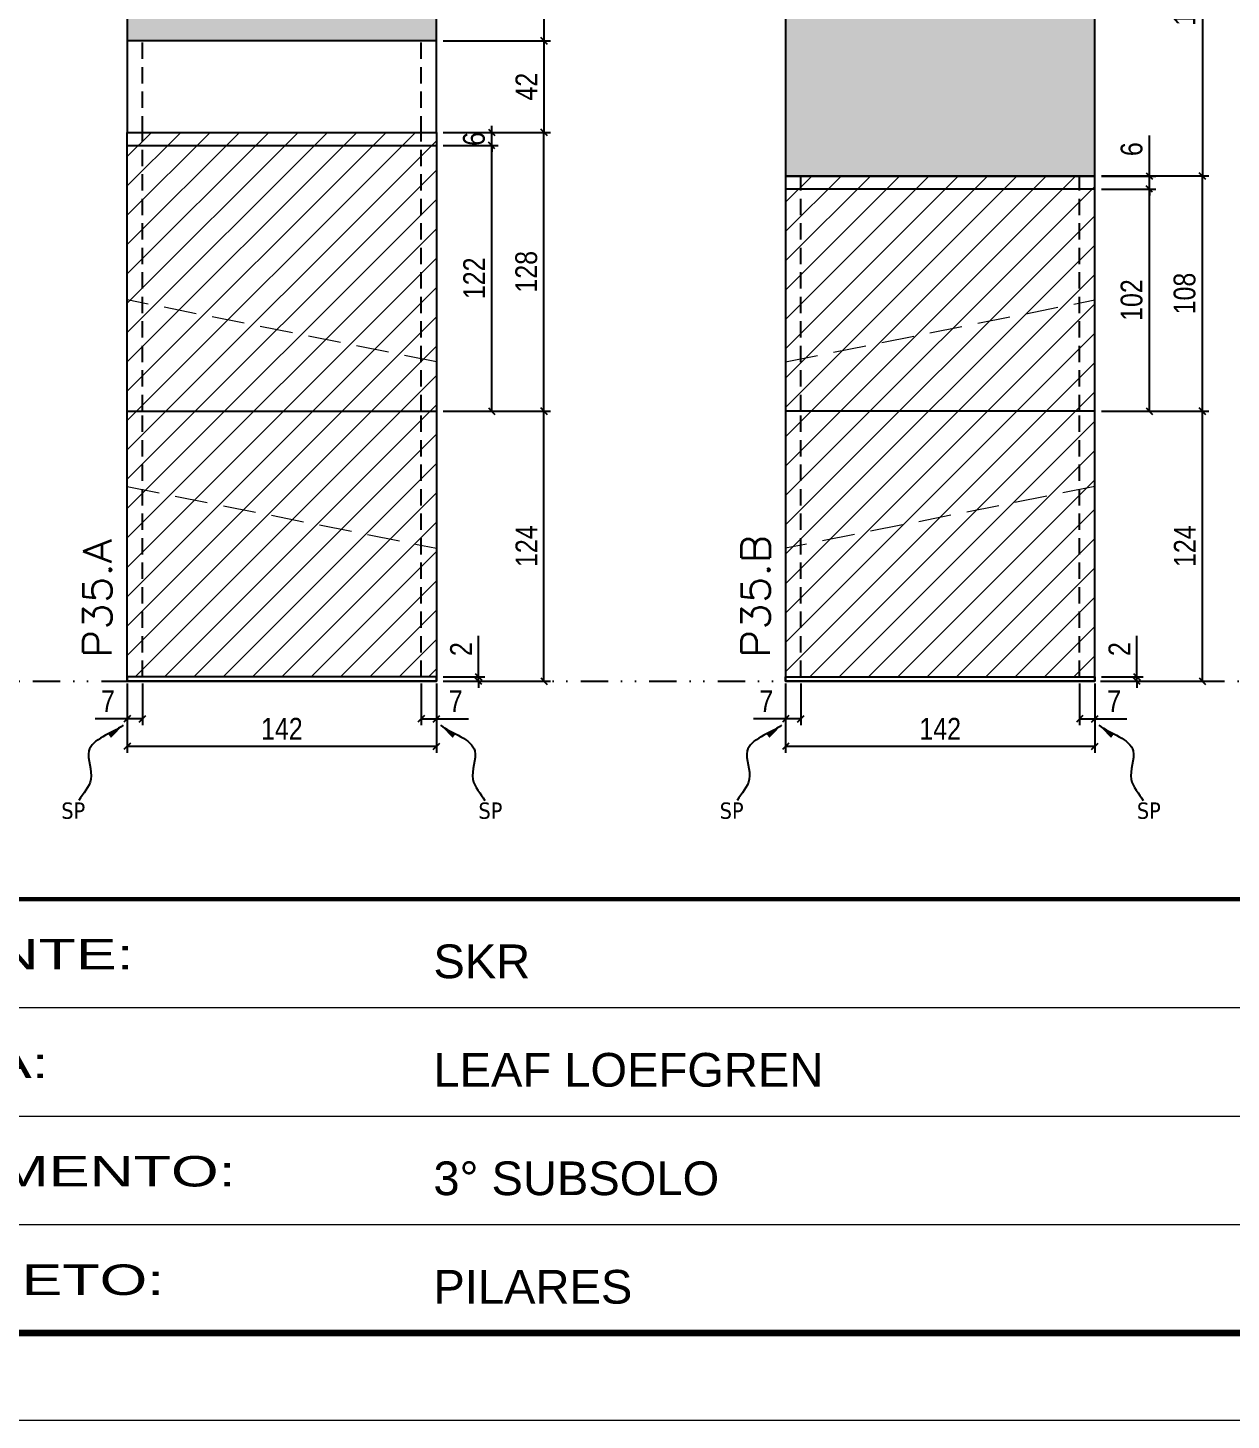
# Model space of a CAD drawing. Header units: millimetres. Extents: x 13777 to 27878, y -21631 to 6985.
# Drawn here: x 16511 to 17064, y -7848 to -7209 of the extents above; entities that cross this region are included whole.
import ezdxf

# ---------------------------------------------------------------- set-up
doc = ezdxf.new("R2010")
doc.units = ezdxf.units.MM
for name, pattern in [('CONTINUO', [0]), ('DASHED', [0.75, 0.5, -0.25]), ('DIVIDE2', [0.625, 0.25, -0.125, 0, -0.125, 0, -0.125]), ('HIDDEN', [0.375, 0.25, -0.125])]:
    doc.linetypes.add(name, pattern=pattern)
for name, color, linetype in [('COTA', 241, 'Continuous'), ('Nível', 160, 'Continuous'), ('Painéis', 200, 'Continuous'), ('Sarrafo de Pressão', 42, 'HIDDEN'), ('texto', 7, 'Continuous')]:
    doc.layers.add(name, color=color, linetype=linetype)
for name, color, linetype, lineweight in [('Folhas', 255, 'Continuous', 9), ('Hachura', 251, 'Continuous', 9), ('SARRAFO DE PRESSAO', 251, 'DASHED', 9), ('Texto Seção', 7, 'Continuous', 15)]:
    doc.layers.add(name, color=color, linetype=linetype, lineweight=lineweight)
doc.styles.add('ARIAL', font='arial.ttf')
doc.styles.add('COTA TECNICA', font='techl___.ttf', dxfattribs={"height": 10})
doc.styles.add('COTA TECNICA-50', font='techl___.ttf', dxfattribs={"height": 10})
doc.styles.add('REGUA-120', font='ROMANS.shx', dxfattribs={"height": 15})
doc.styles.get("Standard").update_dxf_attribs({"font": 'arial.ttf'})
doc.styles.add('Tecnologia', font='')
doc.styles.get('Tecnologia').set_extended_font_data('Forgotten Futurist')
doc.dimstyles.new('COTA PAINEL-50', dxfattribs={"dimtxt": 10, "dimasz": 3, "dimexe": 3, "dimexo": 3, "dimgap": 3, "dimtad": 1, "dimdec": 1, "dimzin": 12, "dimdsep": 46, "dimtxsty": 'COTA TECNICA-50', "dimblk1": 'OBLIQUE', "dimblk2": 'OBLIQUE', "dimsah": 1, "dimcen": 0.9, "dimclrd": 4, "dimclre": 4, "dimclrt": 240, "dimadec": 1, "dimazin": 3, "dimtfac": 1, "dimtdec": 1, "dimtmove": 0, "dimatfit": 3, "dimfxl": 1, "dimtolj": 1, "dimtzin": 12, "dimarcsym": 0})
doc.dimstyles.new('PAINEL', dxfattribs={"dimtxt": 10, "dimasz": 3, "dimexe": 3, "dimexo": 3, "dimgap": 3, "dimtad": 1, "dimdec": 1, "dimzin": 12, "dimdsep": 46, "dimtxsty": 'COTA TECNICA', "dimblk1": 'OBLIQUE', "dimblk2": 'OBLIQUE', "dimsah": 1, "dimcen": 0.9, "dimclrd": 4, "dimclre": 4, "dimclrt": 240, "dimadec": 1, "dimazin": 3, "dimtfac": 1, "dimtdec": 1, "dimtmove": 0, "dimatfit": 3, "dimfxl": 1, "dimtolj": 1, "dimtzin": 12, "dimarcsym": 0})
doc.dimstyles.get("Standard").update_dxf_attribs({"dimtxt": 0.18, "dimasz": 0.18, "dimexe": 0.18, "dimexo": 0.0625, "dimgap": 0.09, "dimtad": 0, "dimtih": 1, "dimtoh": 1, "dimdec": 4, "dimzin": 0, "dimdsep": 46, "dimtxsty": 'Standard', "dimcen": 0.09, "dimadec": 0, "dimazin": 0, "dimtfac": 1, "dimtdec": 4, "dimtofl": 0, "dimtmove": 0, "dimatfit": 3, "dimfxl": 1, "dimtolj": 1, "dimtzin": 0, "dimarcsym": 0})

# ---------------------------------------------------------------- blocks, each defined once
blk = doc.blocks.new('9999999999')
at = {"color": 30, "linetype": 'CONTINUO'}
for p, q in [((98564.56, 34379.64), (99583.98, 34379.64)), ((98564.56, 34329.83), (99487.98, 34329.83)), ((98564.56, 34280.02), (99487.98, 34280.02))]:
    blk.add_line(p, q, dxfattribs=at)
at = {"color": 30, "linetype": 'CONTINUO', "const_width": 2}
blk.add_lwpolyline([(99583.98, 34230.21), (99583.98, 34414.45, 0.414214), (99568.98, 34429.45), (98228.98, 34429.45, 0.414214), (98213.98, 34414.45), (98213.98, 34245.21, 0.414214), (98228.98, 34230.21), (99583.98, 34230.21)], format="xyb", dxfattribs=at)
at = {"layer": 'Folhas'}
blk.add_lwpolyline([(98138.98, 34190.21), (99623.98, 34190.21), (99623.98, 35240.21), (98138.98, 35240.21)], close=True, dxfattribs=at)
at = {"layer": 'Folhas', "color": 30, "const_width": 3}
blk.add_lwpolyline([(98213.98, 34230.21), (99583.98, 34230.21), (99583.98, 35200.21), (98213.98, 35200.21)], close=True, dxfattribs=at)
at = {"color": 7, "linetype": 'Continuous', "ltscale": 5, "style": 'ARIAL'}
for s, height, p in [('SKR', 15.483, (98837.68, 34393.13)), ('LEAF LOEFGREN', 15.4829, (98837.68, 34343.32)), ('3° SUBSOLO', 15.483, (98837.68, 34293.51)), ('PILARES', 15.483, (98837.68, 34243.7))]:
    blk.add_text(s, height=height, dxfattribs=at).set_placement(p)
at = {"layer": 'Folhas', "color": 7, "style": 'Tecnologia', "width": 1.5}
for s, p in [('CLIENTE:', (98573.65, 34397.17)), ('OBRA:', (98573.65, 34347.31)), ('PAVIMENTO:', (98573.65, 34297.5)), ('PROJETO:', (98573.65, 34247.69))]:
    blk.add_text(s, height=14, dxfattribs=at).set_placement(p)
blk = doc.blocks.new('_Oblique')
at = {"color": 0, "linetype": 'ByBlock', "lineweight": -2}
blk.add_line((-0.5, -0.5), (0.5, 0.5), dxfattribs=at)
blk = doc.blocks.new('*D2157')
at = {"layer": 'COTA', "color": 4, "lineweight": -2, "transparency": 16777216}
for p, q in [((16556.59, -7509.89), (16556.59, -7541.79)), ((16698.59, -7509.89), (16698.59, -7541.79)), ((16698.59, -7538.79), (16556.59, -7538.79))]:
    blk.add_line(p, q, dxfattribs=at)
at = {"layer": 'Defpoints', "color": 0, "transparency": 16777216}
for p in [(16556.59, -7506.89), (16698.59, -7506.89), (16556.59, -7538.79)]:
    blk.add_point(p, dxfattribs=at)
at = {"layer": 'COTA', "color": 4, "lineweight": -2, "transparency": 16777216, "xscale": 3, "yscale": 3, "zscale": 3, "rotation": 180}
blk.add_blockref('_Oblique', (16556.59, -7538.79), dxfattribs=at)
at = {"layer": 'COTA', "color": 4, "lineweight": -2, "transparency": 16777216, "xscale": 3, "yscale": 3, "zscale": 3}
blk.add_blockref('_Oblique', (16698.59, -7538.79), dxfattribs=at)
at = {"layer": 'COTA', "color": 240, "transparency": 16777216, "insert": (16627.59, -7530.71), "char_height": 10, "attachment_point": 5, "style": 'COTA TECNICA'}
blk.add_mtext('\\A1;142', dxfattribs=at)
blk = doc.blocks.new('*D2158')
at = {"layer": 'COTA', "color": 4, "lineweight": -2, "transparency": 16777216}
for p, q in [((16563.59, -7509.89), (16563.59, -7529.13)), ((16556.59, -7511.89), (16556.59, -7529.13)), ((16556.59, -7526.13), (16541.86, -7526.13)), ((16563.59, -7526.13), (16556.59, -7526.13))]:
    blk.add_line(p, q, dxfattribs=at)
at = {"layer": 'Defpoints', "color": 0, "transparency": 16777216}
for p in [(16556.59, -7508.89), (16563.59, -7506.89), (16556.59, -7526.13)]:
    blk.add_point(p, dxfattribs=at)
at = {"layer": 'COTA', "color": 4, "lineweight": -2, "transparency": 16777216, "xscale": 3, "yscale": 3, "zscale": 3, "rotation": 180}
blk.add_blockref('_Oblique', (16556.59, -7526.13), dxfattribs=at)
at = {"layer": 'COTA', "color": 4, "lineweight": -2, "transparency": 16777216, "xscale": 3, "yscale": 3, "zscale": 3}
blk.add_blockref('_Oblique', (16563.59, -7526.13), dxfattribs=at)
at = {"layer": 'COTA', "color": 240, "transparency": 16777216, "insert": (16547.72, -7518.06), "char_height": 10, "attachment_point": 5, "style": 'COTA TECNICA-50'}
blk.add_mtext('\\A1;7', dxfattribs=at)
blk = doc.blocks.new('*D2159')
at = {"layer": 'COTA', "color": 4, "lineweight": -2, "transparency": 16777216}
for p, q in [((16691.59, -7509.89), (16691.59, -7529.13)), ((16698.59, -7511.89), (16698.59, -7529.13)), ((16691.59, -7526.13), (16698.59, -7526.13)), ((16698.59, -7526.13), (16713.32, -7526.13))]:
    blk.add_line(p, q, dxfattribs=at)
at = {"layer": 'Defpoints', "color": 0, "transparency": 16777216}
for p in [(16691.59, -7506.89), (16698.59, -7508.89), (16698.59, -7526.13)]:
    blk.add_point(p, dxfattribs=at)
at = {"layer": 'COTA', "color": 4, "lineweight": -2, "transparency": 16777216, "xscale": 3, "yscale": 3, "zscale": 3, "rotation": 180}
blk.add_blockref('_Oblique', (16691.59, -7526.13), dxfattribs=at)
at = {"layer": 'COTA', "color": 4, "lineweight": -2, "transparency": 16777216, "xscale": 3, "yscale": 3, "zscale": 3}
blk.add_blockref('_Oblique', (16698.59, -7526.13), dxfattribs=at)
at = {"layer": 'COTA', "color": 240, "transparency": 16777216, "insert": (16707.45, -7518.06), "char_height": 10, "attachment_point": 5, "style": 'COTA TECNICA-50'}
blk.add_mtext('\\A1;7', dxfattribs=at)
blk = doc.blocks.new('*D2160')
at = {"layer": 'COTA', "color": 4, "lineweight": -2, "transparency": 16777216}
for p, q in [((16717.85, -7506.89), (16717.85, -7488.09)), ((16701.59, -7506.89), (16720.85, -7506.89)), ((16701.59, -7508.89), (16720.85, -7508.89)), ((16717.85, -7508.89), (16717.85, -7506.89)), ((16717.85, -7508.89), (16717.85, -7511.89))]:
    blk.add_line(p, q, dxfattribs=at)
at = {"layer": 'Defpoints', "color": 0, "transparency": 16777216}
for p in [(16698.59, -7506.89), (16698.59, -7508.89), (16717.85, -7508.89)]:
    blk.add_point(p, dxfattribs=at)
at = {"layer": 'COTA', "color": 4, "lineweight": -2, "transparency": 16777216, "xscale": 3, "yscale": 3, "zscale": 3}
for p, rotation in [((16717.85, -7506.89), 270), ((16717.85, -7508.89), 90)]:
    blk.add_blockref('_Oblique', p, dxfattribs=dict(at, rotation=rotation))
at = {"layer": 'COTA', "color": 240, "transparency": 16777216, "insert": (16709.85, -7494.14), "char_height": 10, "attachment_point": 5, "rotation": 90, "style": 'COTA TECNICA-50'}
blk.add_mtext('\\A1;2', dxfattribs=at)
blk = doc.blocks.new('*D2180')
at = {"layer": 'COTA', "color": 4, "lineweight": -2, "transparency": 16777216}
for p, q in [((16701.59, -7119.89), (16750.96, -7119.89)), ((16747.96, -7119.89), (16747.96, -7214.89)), ((16701.59, -7214.89), (16750.96, -7214.89))]:
    blk.add_line(p, q, dxfattribs=at)
at = {"layer": 'Defpoints', "color": 0, "transparency": 16777216}
for p in [(16698.59, -7119.89), (16698.59, -7214.89), (16747.96, -7214.89)]:
    blk.add_point(p, dxfattribs=at)
at = {"layer": 'COTA', "color": 4, "lineweight": -2, "transparency": 16777216, "xscale": 3, "yscale": 3, "zscale": 3}
for p, rotation in [((16747.96, -7119.89), 90), ((16747.96, -7214.89), 270)]:
    blk.add_blockref('_Oblique', p, dxfattribs=dict(at, rotation=rotation))
at = {"layer": 'COTA', "color": 240, "transparency": 16777216, "insert": (16739.82, -7167.39), "char_height": 10, "attachment_point": 5, "rotation": 90, "style": 'COTA TECNICA'}
blk.add_mtext('\\A1;95', dxfattribs=at)
blk = doc.blocks.new('*D2170')
at = {"layer": 'COTA', "color": 4, "linetype": 'ByBlock', "lineweight": -2, "transparency": 16777216}
for p, q in [((16701.59, -7384.89), (16750.96, -7384.89)), ((16747.96, -7508.89), (16747.96, -7384.89)), ((16701.59, -7508.89), (16750.96, -7508.89))]:
    blk.add_line(p, q, dxfattribs=at)
at = {"layer": 'Defpoints', "color": 0, "linetype": 'ByBlock', "transparency": 16777216}
for p in [(16698.59, -7384.89), (16747.96, -7384.89), (16698.59, -7508.89)]:
    blk.add_point(p, dxfattribs=at)
at = {"layer": 'COTA', "color": 4, "linetype": 'ByBlock', "lineweight": -2, "transparency": 16777216, "xscale": 3, "yscale": 3, "zscale": 3}
for p, rotation in [((16747.96, -7384.89), 90), ((16747.96, -7508.89), 270)]:
    blk.add_blockref('_Oblique', p, dxfattribs=dict(at, rotation=rotation))
at = {"layer": 'COTA', "color": 240, "linetype": 'ByBlock', "transparency": 16777216, "insert": (16739.88, -7446.89), "char_height": 10, "attachment_point": 5, "rotation": 90, "style": 'COTA TECNICA'}
blk.add_mtext('\\A1;124', dxfattribs=at)
blk = doc.blocks.new('*D2171')
at = {"layer": 'COTA', "color": 4, "linetype": 'ByBlock', "lineweight": -2, "transparency": 16777216}
for p, q in [((16701.59, -7384.89), (16750.96, -7384.89)), ((16747.96, -7508.89), (16747.96, -7384.89)), ((16701.59, -7508.89), (16750.96, -7508.89))]:
    blk.add_line(p, q, dxfattribs=at)
at = {"layer": 'Defpoints', "color": 0, "linetype": 'ByBlock', "transparency": 16777216}
for p in [(16698.59, -7384.89), (16747.96, -7384.89), (16698.59, -7508.89)]:
    blk.add_point(p, dxfattribs=at)
at = {"layer": 'COTA', "color": 4, "linetype": 'ByBlock', "lineweight": -2, "transparency": 16777216, "xscale": 3, "yscale": 3, "zscale": 3}
for p, rotation in [((16747.96, -7384.89), 90), ((16747.96, -7508.89), 270)]:
    blk.add_blockref('_Oblique', p, dxfattribs=dict(at, rotation=rotation))
at = {"layer": 'COTA', "color": 240, "linetype": 'ByBlock', "transparency": 16777216, "insert": (16739.88, -7446.89), "char_height": 10, "attachment_point": 5, "rotation": 90, "style": 'COTA TECNICA'}
blk.add_mtext('\\A1;124', dxfattribs=at)
blk = doc.blocks.new('*D2185')
at = {"layer": 'COTA', "color": 4, "lineweight": -2, "transparency": 16777216}
for p, q in [((16701.59, -7256.89), (16750.96, -7256.89)), ((16747.96, -7384.89), (16747.96, -7256.89)), ((16701.59, -7384.89), (16750.96, -7384.89))]:
    blk.add_line(p, q, dxfattribs=at)
at = {"layer": 'Defpoints', "color": 0, "transparency": 16777216}
for p in [(16698.59, -7256.89), (16747.96, -7256.89), (16698.59, -7384.89)]:
    blk.add_point(p, dxfattribs=at)
at = {"layer": 'COTA', "color": 4, "lineweight": -2, "transparency": 16777216, "xscale": 3, "yscale": 3, "zscale": 3}
for p, rotation in [((16747.96, -7256.89), 90), ((16747.96, -7384.89), 270)]:
    blk.add_blockref('_Oblique', p, dxfattribs=dict(at, rotation=rotation))
at = {"layer": 'COTA', "color": 240, "transparency": 16777216, "insert": (16739.86, -7320.89), "char_height": 10, "attachment_point": 5, "rotation": 90, "style": 'COTA TECNICA'}
blk.add_mtext('\\A1;128', dxfattribs=at)
blk = doc.blocks.new('*D2186')
at = {"layer": 'COTA', "color": 4, "lineweight": -2, "transparency": 16777216}
for p, q in [((16701.59, -7262.89), (16726.94, -7262.89)), ((16723.94, -7384.89), (16723.94, -7262.89)), ((16701.59, -7384.89), (16726.94, -7384.89))]:
    blk.add_line(p, q, dxfattribs=at)
at = {"layer": 'Defpoints', "color": 0, "transparency": 16777216}
for p in [(16698.59, -7262.89), (16723.94, -7262.89), (16698.59, -7384.89)]:
    blk.add_point(p, dxfattribs=at)
at = {"layer": 'COTA', "color": 4, "lineweight": -2, "transparency": 16777216, "xscale": 3, "yscale": 3, "zscale": 3}
for p, rotation in [((16723.94, -7262.89), 90), ((16723.94, -7384.89), 270)]:
    blk.add_blockref('_Oblique', p, dxfattribs=dict(at, rotation=rotation))
at = {"layer": 'COTA', "color": 240, "transparency": 16777216, "insert": (16715.88, -7323.89), "char_height": 10, "attachment_point": 5, "rotation": 90, "style": 'COTA TECNICA'}
blk.add_mtext('\\A1;122', dxfattribs=at)
blk = doc.blocks.new('*D2187')
at = {"layer": 'COTA', "color": 4, "lineweight": -2, "transparency": 16777216}
for p, q in [((16723.94, -7256.89), (16723.94, -7253.89)), ((16701.59, -7256.89), (16726.94, -7256.89)), ((16723.94, -7262.89), (16723.94, -7256.89)), ((16701.59, -7262.89), (16726.94, -7262.89)), ((16723.94, -7262.89), (16723.94, -7265.89))]:
    blk.add_line(p, q, dxfattribs=at)
at = {"layer": 'Defpoints', "color": 0, "transparency": 16777216}
for p in [(16698.59, -7256.89), (16723.94, -7256.89), (16698.59, -7262.89)]:
    blk.add_point(p, dxfattribs=at)
at = {"layer": 'COTA', "color": 4, "lineweight": -2, "transparency": 16777216, "xscale": 3, "yscale": 3, "zscale": 3}
for p, rotation in [((16723.94, -7256.89), 270), ((16723.94, -7262.89), 90)]:
    blk.add_blockref('_Oblique', p, dxfattribs=dict(at, rotation=rotation))
at = {"layer": 'COTA', "color": 240, "transparency": 16777216, "insert": (16715.83, -7259.89), "char_height": 10, "attachment_point": 5, "rotation": 90, "style": 'COTA TECNICA'}
blk.add_mtext('\\A1;6', dxfattribs=at)
blk = doc.blocks.new('*D2188')
at = {"layer": 'COTA', "color": 4, "lineweight": -2, "transparency": 16777216}
for p, q in [((16701.59, -7214.89), (16750.96, -7214.89)), ((16747.96, -7214.89), (16747.96, -7256.89)), ((16701.59, -7256.89), (16750.96, -7256.89))]:
    blk.add_line(p, q, dxfattribs=at)
at = {"layer": 'Defpoints', "color": 0, "transparency": 16777216}
for p in [(16698.59, -7214.89), (16698.59, -7256.89), (16747.96, -7256.89)]:
    blk.add_point(p, dxfattribs=at)
at = {"layer": 'COTA', "color": 4, "lineweight": -2, "transparency": 16777216, "xscale": 3, "yscale": 3, "zscale": 3}
for p, rotation in [((16747.96, -7214.89), 90), ((16747.96, -7256.89), 270)]:
    blk.add_blockref('_Oblique', p, dxfattribs=dict(at, rotation=rotation))
at = {"layer": 'COTA', "color": 240, "transparency": 16777216, "insert": (16739.88, -7235.89), "char_height": 10, "attachment_point": 5, "rotation": 90, "style": 'COTA TECNICA'}
blk.add_mtext('\\A1;42', dxfattribs=at)
blk = doc.blocks.new('*D2189')
at = {"layer": 'COTA', "color": 4, "lineweight": -2, "transparency": 16777216}
for p, q in [((16858.91, -7509.89), (16858.91, -7541.79)), ((17000.91, -7509.89), (17000.91, -7541.79)), ((17000.91, -7538.79), (16858.91, -7538.79))]:
    blk.add_line(p, q, dxfattribs=at)
at = {"layer": 'Defpoints', "color": 0, "transparency": 16777216}
for p in [(16858.91, -7506.89), (17000.91, -7506.89), (16858.91, -7538.79)]:
    blk.add_point(p, dxfattribs=at)
at = {"layer": 'COTA', "color": 4, "lineweight": -2, "transparency": 16777216, "xscale": 3, "yscale": 3, "zscale": 3, "rotation": 180}
blk.add_blockref('_Oblique', (16858.91, -7538.79), dxfattribs=at)
at = {"layer": 'COTA', "color": 4, "lineweight": -2, "transparency": 16777216, "xscale": 3, "yscale": 3, "zscale": 3}
blk.add_blockref('_Oblique', (17000.91, -7538.79), dxfattribs=at)
at = {"layer": 'COTA', "color": 240, "transparency": 16777216, "insert": (16929.91, -7530.71), "char_height": 10, "attachment_point": 5, "style": 'COTA TECNICA'}
blk.add_mtext('\\A1;142', dxfattribs=at)
blk = doc.blocks.new('*D2190')
at = {"layer": 'COTA', "color": 4, "lineweight": -2, "transparency": 16777216}
for p, q in [((16865.91, -7509.89), (16865.91, -7529.13)), ((16858.91, -7511.89), (16858.91, -7529.13)), ((16858.91, -7526.13), (16844.18, -7526.13)), ((16865.91, -7526.13), (16858.91, -7526.13))]:
    blk.add_line(p, q, dxfattribs=at)
at = {"layer": 'Defpoints', "color": 0, "transparency": 16777216}
for p in [(16858.91, -7508.89), (16865.91, -7506.89), (16858.91, -7526.13)]:
    blk.add_point(p, dxfattribs=at)
at = {"layer": 'COTA', "color": 4, "lineweight": -2, "transparency": 16777216, "xscale": 3, "yscale": 3, "zscale": 3, "rotation": 180}
blk.add_blockref('_Oblique', (16858.91, -7526.13), dxfattribs=at)
at = {"layer": 'COTA', "color": 4, "lineweight": -2, "transparency": 16777216, "xscale": 3, "yscale": 3, "zscale": 3}
blk.add_blockref('_Oblique', (16865.91, -7526.13), dxfattribs=at)
at = {"layer": 'COTA', "color": 240, "transparency": 16777216, "insert": (16850.04, -7518.06), "char_height": 10, "attachment_point": 5, "style": 'COTA TECNICA-50'}
blk.add_mtext('\\A1;7', dxfattribs=at)
blk = doc.blocks.new('*D2191')
at = {"layer": 'COTA', "color": 4, "lineweight": -2, "transparency": 16777216}
for p, q in [((16993.91, -7509.89), (16993.91, -7529.13)), ((17000.91, -7511.89), (17000.91, -7529.13)), ((16993.91, -7526.13), (17000.91, -7526.13)), ((17000.91, -7526.13), (17015.64, -7526.13))]:
    blk.add_line(p, q, dxfattribs=at)
at = {"layer": 'Defpoints', "color": 0, "transparency": 16777216}
for p in [(16993.91, -7506.89), (17000.91, -7508.89), (17000.91, -7526.13)]:
    blk.add_point(p, dxfattribs=at)
at = {"layer": 'COTA', "color": 4, "lineweight": -2, "transparency": 16777216, "xscale": 3, "yscale": 3, "zscale": 3, "rotation": 180}
blk.add_blockref('_Oblique', (16993.91, -7526.13), dxfattribs=at)
at = {"layer": 'COTA', "color": 4, "lineweight": -2, "transparency": 16777216, "xscale": 3, "yscale": 3, "zscale": 3}
blk.add_blockref('_Oblique', (17000.91, -7526.13), dxfattribs=at)
at = {"layer": 'COTA', "color": 240, "transparency": 16777216, "insert": (17009.77, -7518.06), "char_height": 10, "attachment_point": 5, "style": 'COTA TECNICA-50'}
blk.add_mtext('\\A1;7', dxfattribs=at)
blk = doc.blocks.new('*D2192')
at = {"layer": 'COTA', "color": 4, "lineweight": -2, "transparency": 16777216}
for p, q in [((17020.17, -7506.89), (17020.17, -7488.09)), ((17003.91, -7506.89), (17023.17, -7506.89)), ((17003.91, -7508.89), (17023.17, -7508.89)), ((17020.17, -7508.89), (17020.17, -7506.89)), ((17020.17, -7508.89), (17020.17, -7511.89))]:
    blk.add_line(p, q, dxfattribs=at)
at = {"layer": 'Defpoints', "color": 0, "transparency": 16777216}
for p in [(17000.91, -7506.89), (17000.91, -7508.89), (17020.17, -7508.89)]:
    blk.add_point(p, dxfattribs=at)
at = {"layer": 'COTA', "color": 4, "lineweight": -2, "transparency": 16777216, "xscale": 3, "yscale": 3, "zscale": 3}
for p, rotation in [((17020.17, -7506.89), 270), ((17020.17, -7508.89), 90)]:
    blk.add_blockref('_Oblique', p, dxfattribs=dict(at, rotation=rotation))
at = {"layer": 'COTA', "color": 240, "transparency": 16777216, "insert": (17012.17, -7494.14), "char_height": 10, "attachment_point": 5, "rotation": 90, "style": 'COTA TECNICA-50'}
blk.add_mtext('\\A1;2', dxfattribs=at)
blk = doc.blocks.new('*D2193')
at = {"layer": 'COTA', "color": 4, "linetype": 'ByBlock', "lineweight": -2, "transparency": 16777216}
for p, q in [((17003.91, -7384.89), (17053.28, -7384.89)), ((17050.28, -7508.89), (17050.28, -7384.89)), ((17003.91, -7508.89), (17053.28, -7508.89))]:
    blk.add_line(p, q, dxfattribs=at)
at = {"layer": 'Defpoints', "color": 0, "linetype": 'ByBlock', "transparency": 16777216}
for p in [(17000.91, -7384.89), (17050.28, -7384.89), (17000.91, -7508.89)]:
    blk.add_point(p, dxfattribs=at)
at = {"layer": 'COTA', "color": 4, "linetype": 'ByBlock', "lineweight": -2, "transparency": 16777216, "xscale": 3, "yscale": 3, "zscale": 3}
for p, rotation in [((17050.28, -7384.89), 90), ((17050.28, -7508.89), 270)]:
    blk.add_blockref('_Oblique', p, dxfattribs=dict(at, rotation=rotation))
at = {"layer": 'COTA', "color": 240, "linetype": 'ByBlock', "transparency": 16777216, "insert": (17042.2, -7446.89), "char_height": 10, "attachment_point": 5, "rotation": 90, "style": 'COTA TECNICA'}
blk.add_mtext('\\A1;124', dxfattribs=at)
blk = doc.blocks.new('*D2194')
at = {"layer": 'COTA', "color": 4, "linetype": 'ByBlock', "lineweight": -2, "transparency": 16777216}
for p, q in [((17003.91, -7384.89), (17053.28, -7384.89)), ((17050.28, -7508.89), (17050.28, -7384.89)), ((17003.91, -7508.89), (17053.28, -7508.89))]:
    blk.add_line(p, q, dxfattribs=at)
at = {"layer": 'Defpoints', "color": 0, "linetype": 'ByBlock', "transparency": 16777216}
for p in [(17000.91, -7384.89), (17050.28, -7384.89), (17000.91, -7508.89)]:
    blk.add_point(p, dxfattribs=at)
at = {"layer": 'COTA', "color": 4, "linetype": 'ByBlock', "lineweight": -2, "transparency": 16777216, "xscale": 3, "yscale": 3, "zscale": 3}
for p, rotation in [((17050.28, -7384.89), 90), ((17050.28, -7508.89), 270)]:
    blk.add_blockref('_Oblique', p, dxfattribs=dict(at, rotation=rotation))
at = {"layer": 'COTA', "color": 240, "linetype": 'ByBlock', "transparency": 16777216, "insert": (17042.2, -7446.89), "char_height": 10, "attachment_point": 5, "rotation": 90, "style": 'COTA TECNICA'}
blk.add_mtext('\\A1;124', dxfattribs=at)
blk = doc.blocks.new('*D2195')
at = {"layer": 'COTA', "color": 4, "lineweight": -2, "transparency": 16777216}
for p, q in [((17003.91, -7276.89), (17053.28, -7276.89)), ((17050.28, -7384.89), (17050.28, -7276.89)), ((17003.91, -7384.89), (17053.28, -7384.89))]:
    blk.add_line(p, q, dxfattribs=at)
at = {"layer": 'Defpoints', "color": 0, "transparency": 16777216}
for p in [(17000.91, -7276.89), (17050.28, -7276.89), (17000.91, -7384.89)]:
    blk.add_point(p, dxfattribs=at)
at = {"layer": 'COTA', "color": 4, "lineweight": -2, "transparency": 16777216, "xscale": 3, "yscale": 3, "zscale": 3}
for p, rotation in [((17050.28, -7276.89), 90), ((17050.28, -7384.89), 270)]:
    blk.add_blockref('_Oblique', p, dxfattribs=dict(at, rotation=rotation))
at = {"layer": 'COTA', "color": 240, "transparency": 16777216, "insert": (17042.15, -7330.89), "char_height": 10, "attachment_point": 5, "rotation": 90, "style": 'COTA TECNICA'}
blk.add_mtext('\\A1;108', dxfattribs=at)
blk = doc.blocks.new('*D2198')
at = {"layer": 'COTA', "color": 4, "lineweight": -2, "transparency": 16777216}
for p, q in [((17003.91, -7119.89), (17053.28, -7119.89)), ((17050.28, -7119.89), (17050.28, -7276.89)), ((17003.91, -7276.89), (17053.28, -7276.89))]:
    blk.add_line(p, q, dxfattribs=at)
at = {"layer": 'Defpoints', "color": 0, "transparency": 16777216}
for p in [(17000.91, -7119.89), (17000.91, -7276.89), (17050.28, -7276.89)]:
    blk.add_point(p, dxfattribs=at)
at = {"layer": 'COTA', "color": 4, "lineweight": -2, "transparency": 16777216, "xscale": 3, "yscale": 3, "zscale": 3}
for p, rotation in [((17050.28, -7119.89), 90), ((17050.28, -7276.89), 270)]:
    blk.add_blockref('_Oblique', p, dxfattribs=dict(at, rotation=rotation))
at = {"layer": 'COTA', "color": 240, "transparency": 16777216, "insert": (17042.17, -7198.39), "char_height": 10, "attachment_point": 5, "rotation": 90, "style": 'COTA TECNICA'}
blk.add_mtext('\\A1;157', dxfattribs=at)
blk = doc.blocks.new('*D2200')
at = {"layer": 'COTA', "color": 4, "lineweight": -2, "transparency": 16777216}
for p, q in [((17003.91, -7282.89), (17028.93, -7282.89)), ((17025.93, -7384.89), (17025.93, -7282.89)), ((17003.91, -7384.89), (17028.93, -7384.89))]:
    blk.add_line(p, q, dxfattribs=at)
at = {"layer": 'Defpoints', "color": 0, "transparency": 16777216}
for p in [(17000.91, -7282.89), (17025.93, -7282.89), (17000.91, -7384.89)]:
    blk.add_point(p, dxfattribs=at)
at = {"layer": 'COTA', "color": 4, "lineweight": -2, "transparency": 16777216, "xscale": 3, "yscale": 3, "zscale": 3}
for p, rotation in [((17025.93, -7282.89), 90), ((17025.93, -7384.89), 270)]:
    blk.add_blockref('_Oblique', p, dxfattribs=dict(at, rotation=rotation))
at = {"layer": 'COTA', "color": 240, "transparency": 16777216, "insert": (17017.83, -7333.89), "char_height": 10, "attachment_point": 5, "rotation": 90, "style": 'COTA TECNICA'}
blk.add_mtext('\\A1;102', dxfattribs=at)
blk = doc.blocks.new('*D2201')
at = {"layer": 'COTA', "color": 4, "lineweight": -2, "transparency": 16777216}
for p, q in [((17025.93, -7276.93), (17025.93, -7258.26)), ((17003.91, -7276.93), (17028.93, -7276.93)), ((17025.93, -7282.89), (17025.93, -7276.93)), ((17003.91, -7282.89), (17028.93, -7282.89)), ((17025.93, -7282.89), (17025.93, -7285.89))]:
    blk.add_line(p, q, dxfattribs=at)
at = {"layer": 'Defpoints', "color": 0, "transparency": 16777216}
for p in [(17000.91, -7276.93), (17025.93, -7276.93), (17000.91, -7282.89)]:
    blk.add_point(p, dxfattribs=at)
at = {"layer": 'COTA', "color": 4, "lineweight": -2, "transparency": 16777216, "xscale": 3, "yscale": 3, "zscale": 3}
for p, rotation in [((17025.93, -7276.93), 270), ((17025.93, -7282.89), 90)]:
    blk.add_blockref('_Oblique', p, dxfattribs=dict(at, rotation=rotation))
at = {"layer": 'COTA', "color": 240, "transparency": 16777216, "insert": (17017.83, -7264.6), "char_height": 10, "attachment_point": 5, "rotation": 90, "style": 'COTA TECNICA'}
blk.add_mtext('\\A1;6', dxfattribs=at)

msp = doc.modelspace()

# ---------------------------------------------------------------- hatches: boundary and pattern name
at = {"layer": 'COTA'}
h = msp.add_hatch(dxfattribs=at)
h.set_pattern_fill('AR-CONC', color=256, scale=0.03)
h.set_pattern_definition([(50, (-3170, -1108.5753), (5.4655401, -0.4781726), [0.5715, -6.2865]), (355, (-3170, -1108.5753), (-1.0573026, 5.7317054), [0.4572, -5.0292175]), (100.451445, (-3169.5445, -1108.615), (4.4082374, 5.2535326), [0.4857003, -5.3427073]), (46.1842, (-3170, -1107.051), (8.1323712, -1.2612698), [0.85725, -9.42975]), (96.635558, (-3169.322, -1107.1564), (7.122124, 7.4227837), [0.7285507, -8.0140682]), (351.18415, (-3170, -1107.051), (7.122124, 7.4227837), [0.685799, -7.543792]), (21, (-3169.238, -1107.4323), (4.5484317, -3.0679559), [0.5715, -6.2865]), (326, (-3169.238, -1107.4323), (1.8540609, 5.525639), [0.4572, -5.0292]), (71.451445, (-3168.859, -1107.688), (6.4024926, 2.457683), [0.4857003, -5.3426981]), (37.5, (-3170, -1108.5753), (0.0926581, 2.53665117), [0, -4.96824, 0, -5.1054, 0, -5.04825]), (7.5, (-3170, -1108.5753), (2.00458988, 3.00541724), [0, -2.91084, 0, -4.85394, 0, -1.92405]), (327.5, (-3171.6993, -1108.5753), (4.06771786, -0.17186232), [0, -1.905, 0, -5.9436, 0, -7.8867]), (317.5, (-3172.4613, -1108.5753), (4.44387544, 0.76279473), [0, -2.4765, 0, -3.94716, 0, -5.6007])])
h.paths.add_polyline_path([(16698.59, -7214.89), (16698.59, -7119.89), (16556.59, -7119.89), (16556.59, -7214.89)])
h = msp.add_hatch(dxfattribs=at)
h.set_pattern_fill('AR-CONC', color=256, scale=0.03)
h.set_pattern_definition([(50, (1585, 0), (5.4655401, -0.4781726), [0.5715, -6.2865]), (355, (1585, 0), (-1.0573026, 5.7317054), [0.4572, -5.0292175]), (100.451445, (1585.4555, -0.04), (4.4082374, 5.2535326), [0.4857003, -5.3427073]), (46.1842, (1585, 1.524), (8.1323712, -1.2612698), [0.85725, -9.42975]), (96.63556, (1585.678, 1.419), (7.122124, 7.4227837), [0.7285507, -8.0140682]), (351.18415, (1585, 1.524), (7.122124, 7.4227837), [0.685799, -7.543792]), (21, (1585.762, 1.143), (4.5484317, -3.067956), [0.5715, -6.2865]), (326, (1585.762, 1.143), (1.8540609, 5.525639), [0.4572, -5.0292]), (71.451445, (1586.141, 0.8873), (6.4024926, 2.457683), [0.4857003, -5.3426981]), (37.5, (1585, 0), (0.0926581, 2.53665117), [0, -4.96824, 0, -5.1054, 0, -5.04825]), (7.5, (1585, 0), (2.00458988, 3.00541724), [0, -2.91084, 0, -4.85394, 0, -1.92405]), (327.5, (1583.3007, 0), (4.06771786, -0.17186232), [0, -1.905, 0, -5.9436, 0, -7.8867]), (317.5, (1582.5387, 0), (4.44387544, 0.7627947), [0, -2.4765, 0, -3.94716, 0, -5.6007])])
h.paths.add_polyline_path([(17000.91, -7119.89), (16858.91, -7119.89), (16858.91, -7276.93), (17000.91, -7276.89)])
at = {"layer": 'Hachura', "linetype": 'ByBlock'}
h = msp.add_hatch(dxfattribs=at)
h.set_pattern_fill('ANSI31', color=256, scale=3)
h.set_pattern_definition([(45, (1585, 0), (-6.735192, 6.735192), [])])
h.paths.add_polyline_path([(16556.59, -7384.89), (16556.59, -7506.89), (16698.59, -7506.89), (16698.59, -7384.89)])
h.paths.add_polyline_path([(16698.59, -7262.89), (16556.59, -7262.89), (16556.59, -7384.89), (16698.59, -7384.89)])
h.paths.add_polyline_path([(16698.59, -7262.89), (16698.59, -7256.89), (16556.59, -7256.89), (16556.59, -7262.89)])
h.paths.add_polyline_path([(16858.91, -7276.93), (16858.91, -7282.93), (17000.91, -7282.89), (17000.91, -7276.89)])
h.paths.add_polyline_path([(17000.91, -7282.89), (16858.91, -7282.93), (16858.91, -7384.89), (17000.91, -7384.89)])
h.paths.add_polyline_path([(17000.91, -7384.89), (16858.91, -7384.89), (16858.91, -7506.89), (17000.91, -7506.89)])

# ---------------------------------------------------------------- linework, layer by layer
at = {"layer": 'COTA'}
for p, q in [((16556.59, -7119.89), (16556.59, -7214.89)), ((16698.59, -7214.89), (16698.59, -7119.89))]:
    msp.add_line(p, q, dxfattribs=at)
msp.add_lwpolyline([(16858.91, -7276.93), (17000.91, -7276.93), (17000.91, -7119.89), (16858.91, -7119.89)], close=True, dxfattribs=at)
at = {"layer": 'Hachura', "linetype": 'DASHED', "ltscale": 30}
for points in [[(16698.59, -7362.2), (16556.59, -7333.8), (16556.59, -7419.47), (16698.59, -7447.87), (16698.59, -7362.2)], [(16858.91, -7362.2), (17000.91, -7333.8), (17000.91, -7419.47), (16858.91, -7447.87), (16858.91, -7362.2)]]:
    msp.add_lwpolyline(points, dxfattribs=at)
at = {"layer": 'Nível', "color": 4, "linetype": 'DIVIDE2', "ltscale": 50}
msp.add_line((13777.11, -7508.89), (21531.15, -7508.89), dxfattribs=at)
at = {"layer": 'Painéis'}
for p, q in [((16556.59, -7508.89), (16556.59, -7256.89)), ((16556.59, -7256.89), (16698.59, -7256.89)), ((16698.59, -7256.89), (16698.59, -7508.89)), ((16556.59, -7262.89), (16698.59, -7262.89)), ((17000.91, -7276.89), (16858.91, -7276.93)), ((16858.91, -7276.93), (16858.91, -7508.89)), ((17000.91, -7508.89), (17000.91, -7276.89)), ((17000.91, -7282.89), (16858.91, -7282.93)), ((16556.59, -7384.89), (16698.59, -7384.89)), ((17000.91, -7384.89), (16858.91, -7384.89)), ((16698.59, -7508.89), (16556.59, -7508.89)), ((16858.91, -7508.89), (17000.91, -7508.89))]:
    msp.add_line(p, q, dxfattribs=at)
for points in [[(16556.59, -7256.89), (16698.59, -7256.89), (16698.59, -7214.89), (16556.59, -7214.89)], [(16698.59, -7506.89), (16556.59, -7506.89), (16556.59, -7508.89), (16698.59, -7508.89)], [(16858.91, -7506.89), (17000.91, -7506.89), (17000.91, -7508.89), (16858.91, -7508.89)]]:
    msp.add_lwpolyline(points, close=True, dxfattribs=at)
at = {"layer": 'Sarrafo de Pressão', "ltscale": 30}
for p, q in [((16563.59, -7256.89), (16563.59, -7214.89)), ((16691.59, -7256.89), (16691.59, -7214.89)), ((16563.59, -7384.89), (16563.59, -7256.89)), ((16691.59, -7384.89), (16691.59, -7256.89)), ((16865.91, -7384.89), (16865.91, -7276.93)), ((16993.91, -7384.89), (16993.91, -7276.89)), ((16563.59, -7506.89), (16563.59, -7384.89)), ((16691.59, -7506.89), (16691.59, -7384.89)), ((16865.91, -7506.89), (16865.91, -7384.89)), ((16993.91, -7506.89), (16993.91, -7384.89))]:
    msp.add_line(p, q, dxfattribs=at)

# ---------------------------------------------------------------- block references
at = {"layer": 'SARRAFO DE PRESSAO', "color": 6, "linetype": 'ByBlock'}
msp.add_blockref('9999999999', (-82140.51, -42038.38), dxfattribs=at)

# ---------------------------------------------------------------- texts
at = {"layer": 'texto', "color": 0, "char_height": 7.5, "attachment_point": 5}
for insert in [(16531.81, -7568.38), (16723.36, -7568.38), (16834.13, -7568.38), (17025.69, -7568.38)]:
    msp.add_mtext('{\\fTahoma|b0|i0|c0|p34;\\C4;SP}', dxfattribs=dict(at, insert=insert))
at = {"layer": 'Texto Seção', "style": 'REGUA-120', "width": 1.1}
for s, p in [('P35.A', (16549.34, -7498.13)), ('P35.B', (16851.66, -7498.13))]:
    msp.add_text(s, height=13, rotation=90, dxfattribs=at).set_placement(p)

# ---------------------------------------------------------------- dimensions: what is measured, and where the dimension line sits
at = {"layer": 'COTA'}
for base, p1, p2, angle, dimstyle, picture, middle in [((16747.96, -7214.89), (16698.59, -7119.89), (16698.59, -7214.89), 90, 'PAINEL', '*D2180', (16739.82, -7167.39)), ((17050.28, -7276.89), (17000.91, -7119.89), (17000.91, -7276.89), 90, 'PAINEL', '*D2198', (17042.17, -7198.39)), ((16747.96, -7256.89), (16698.59, -7214.89), (16698.59, -7256.89), 90, 'PAINEL', '*D2188', (16739.88, -7235.89)), ((16747.96, -7256.89), (16698.59, -7384.89), (16698.59, -7256.89), 90, 'PAINEL', '*D2185', (16739.86, -7320.89)), ((16723.94, -7262.89), (16698.59, -7384.89), (16698.59, -7262.89), 90, 'PAINEL', '*D2186', (16715.88, -7323.89)), ((17025.93, -7276.93), (17000.91, -7282.89), (17000.91, -7276.93), 90, 'PAINEL', '*D2201', (17017.83, -7264.6)), ((17050.28, -7276.89), (17000.91, -7384.89), (17000.91, -7276.89), 90, 'PAINEL', '*D2195', (17042.15, -7330.89)), ((17025.93, -7282.89), (17000.91, -7384.89), (17000.91, -7282.89), 90, 'PAINEL', '*D2200', (17017.83, -7333.89)), ((16556.59, -7526.13), (16563.59, -7506.89), (16556.59, -7508.89), 180, 'COTA PAINEL-50', '*D2158', (16547.72, -7518.06)), ((16858.91, -7526.13), (16865.91, -7506.89), (16858.91, -7508.89), 180, 'COTA PAINEL-50', '*D2190', (16850.04, -7518.06))]:
    dim = msp.add_linear_dim(base=base, p1=p1, p2=p2, angle=angle, dimstyle=dimstyle, dxfattribs=at)
    dim.commit()
    dim.dimension.update_dxf_attribs({"geometry": picture, "text_midpoint": middle})
for base, p1, p2, dimstyle, picture, middle in [((16723.94, -7256.89), (16698.59, -7262.89), (16698.59, -7256.89), 'PAINEL', '*D2187', (16723.94, -7259.89)), ((16717.85, -7508.89), (16698.59, -7506.89), (16698.59, -7508.89), 'COTA PAINEL-50', '*D2160', (16717.85, -7494.14)), ((17020.17, -7508.89), (17000.91, -7506.89), (17000.91, -7508.89), 'COTA PAINEL-50', '*D2192', (17020.17, -7494.14))]:
    dim = msp.add_linear_dim(base=base, p1=p1, p2=p2, angle=90, dimstyle=dimstyle, dxfattribs=at)
    dim.commit()
    dim.dimension.update_dxf_attribs({"geometry": picture, "text_midpoint": middle, "dimtype": 160})
at = {"layer": 'COTA', "linetype": 'ByBlock'}
for p1, p2, picture, middle in [((16698.59, -7508.89), (16698.59, -7384.89), '*D2170', (16739.88, -7446.89)), ((16698.59, -7508.89), (16698.59, -7384.89), '*D2171', (16739.88, -7446.89)), ((17000.91, -7508.89), (17000.91, -7384.89), '*D2193', (17042.2, -7446.89)), ((17000.91, -7508.89), (17000.91, -7384.89), '*D2194', (17042.2, -7446.89))]:
    dim = msp.add_aligned_dim(p1=p1, p2=p2, distance=-49.37, dimstyle='PAINEL', dxfattribs=at)
    dim.commit()
    dim.dimension.update_dxf_attribs({"geometry": picture, "text_midpoint": middle})
at = {"layer": 'COTA'}
for base, p1, p2, picture, middle in [((16556.59, -7538.79), (16698.59, -7506.89), (16556.59, -7506.89), '*D2157', (16627.59, -7530.71)), ((16858.91, -7538.79), (17000.91, -7506.89), (16858.91, -7506.89), '*D2189', (16929.91, -7530.71))]:
    dim = msp.add_linear_dim(base=base, p1=p1, p2=p2, angle=180, dimstyle='PAINEL', override={"dimarcsym": 2}, dxfattribs=at)
    dim.commit()
    dim.dimension.update_dxf_attribs({"geometry": picture, "text_midpoint": middle})
for base, p1, p2, picture, middle in [((16698.59, -7526.13), (16691.59, -7506.89), (16698.59, -7508.89), '*D2159', (16707.45, -7518.06)), ((17000.91, -7526.13), (16993.91, -7506.89), (17000.91, -7508.89), '*D2191', (17009.77, -7518.06))]:
    dim = msp.add_linear_dim(base=base, p1=p1, p2=p2, dimstyle='COTA PAINEL-50', dxfattribs=at)
    dim.commit()
    dim.dimension.update_dxf_attribs({"geometry": picture, "text_midpoint": middle})

# ---------------------------------------------------------------- leaders
at = {"layer": 'COTA', "path_type": 1}
for points in [[(16554.76, -7529.07), (16538.97, -7540.91), (16539.9, -7553.91), (16534.35, -7563.69)], [(16700.42, -7529.07), (16716.2, -7540.91), (16715.28, -7553.91), (16720.83, -7563.69)], [(16857.08, -7529.07), (16841.29, -7540.91), (16842.22, -7553.91), (16836.67, -7563.69)], [(17002.74, -7529.07), (17018.52, -7540.91), (17017.6, -7553.91), (17023.15, -7563.69)]]:
    msp.add_leader(points, dimstyle='Standard', override={"dimasz": 8}, dxfattribs=at)

doc.saveas('drawing.dxf')
